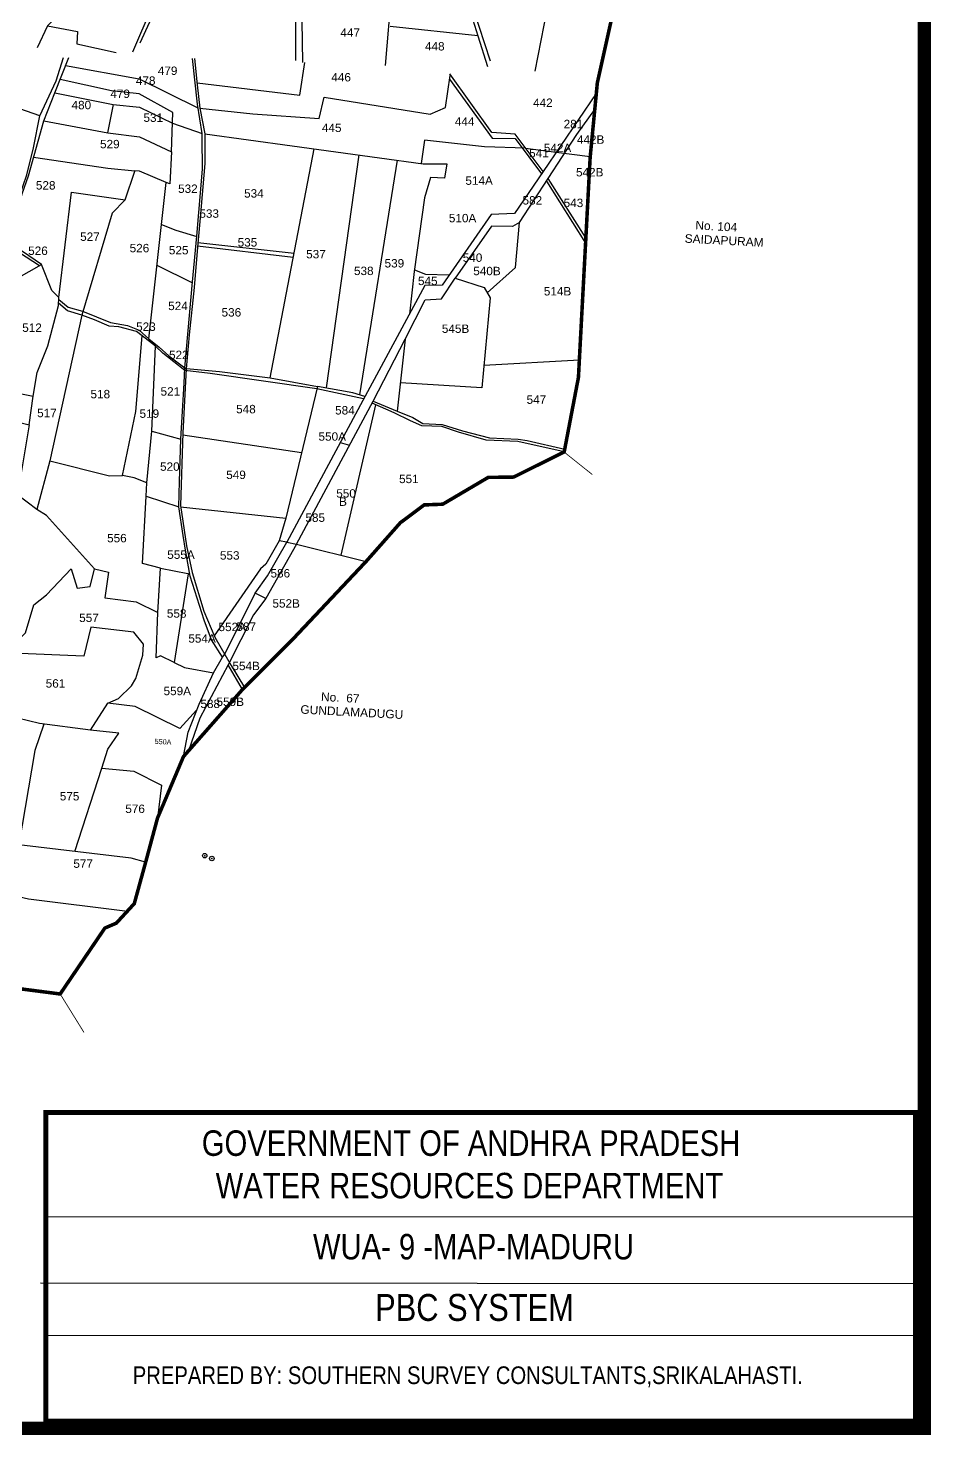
# Model space of a CAD drawing. Header units: inches. Extents: x 194782 to 246112, y 1600383 to 1614216.
# Drawn here: x 202056 to 204096, y 1603393 to 1606574 of the extents above; entities that cross this region are included whole.
import ezdxf

# ---------------------------------------------------------------- set-up
doc = ezdxf.new("R2010")
doc.units = ezdxf.units.IN
doc.header["$LTSCALE"] = 15
doc.header["$MEASUREMENT"] = 0
doc.header["$PDMODE"] = 32
doc.header["$PDSIZE"] = 10
doc.linetypes.add('ACAD_ISO02W100', pattern=[15, 12, -3])
for name, color, linetype in [('FRAME 025', 7, 'Continuous'), ('PAPER SIZE', 5, 'Continuous'), ('PLOTS', 7, 'Continuous'), ('PLOTS NO', 7, 'Continuous'), ('TEXT', 1, 'Continuous'), ('text2', 7, 'Continuous'), ('TITLEBLOCK', 7, 'Continuous'), ('VILLAGE BOUNDAY', 5, 'Continuous'), ('VILLAGE BOUNDRY', 5, 'Continuous')]:
    doc.layers.add(name, color=color, linetype=linetype)
doc.styles.add('ARIALN', font='ARIALN.TTF')
doc.styles.get("Standard").update_dxf_attribs({"font": 'arial.ttf'})

msp = doc.modelspace()

# ---------------------------------------------------------------- linework, layer by layer
at = {"layer": 'FRAME 025', "lineweight": -3, "elevation": 13.1}
for points in [[(202095, 1603886.4), (204068.6, 1603885.4)], [(202083.6, 1603736.1), (204057.2, 1603735.1)], [(202092.4, 1603618.2), (204068.6, 1603617.2)]]:
    msp.add_lwpolyline(points, dxfattribs=at)
at = {"layer": 'PAPER SIZE', "color": 5, "const_width": 11.6, "elevation": 5.2}
msp.add_lwpolyline([(202095.8, 1604121.4), (204061.3, 1604121.4), (204061.3, 1603423), (202095.8, 1603423)], close=True, dxfattribs=at)
at = {"layer": 'PLOTS'}
for points in [[(203100.4, 1606498.8), (203049.8, 1606657), (203036.8, 1606709.4), (203033.6, 1606754), (203028.3, 1606829.1), (203008.6, 1606929.4), (203000.7, 1606997.8), (202968.5, 1607076.7), (202909.8, 1607180.3), (202809.5, 1607364.6)], [(202802.9, 1607172.9), (202788.4, 1606978.4), (202687.2, 1606983.7), (202679.3, 1606912.1), (202675.9, 1606797.8), (202672.2, 1606731.4), (202675.8, 1606496)], [(201723.7, 1606911.5), (201818.2, 1606940.1), (201920.3, 1606982.1), (201995, 1607008.8), (202053.8, 1607035.7), (202077.6, 1607036.8), (202141.7, 1607058.2), (202204.9, 1607087.9), (202267.8, 1607106.2), (202390.7, 1607141.4), (202509.8, 1607134.3), (202611.2, 1607115.4), (202637.6, 1607035.8), (202670.2, 1606907.2), (202663, 1606796.5), (202666.8, 1606742.7), (202660.7, 1606743), (202660, 1606501)], [(202554.3, 1607126), (202503.5, 1607054.2), (202469, 1606940.5), (202437.4, 1606842.9), (202403, 1606763.3), (202377.8, 1606699.4), (202347.6, 1606625.2), (202308.2, 1606539.9)], [(202184.9, 1607072), (202157.8, 1606783.9), (202091.6, 1606790.1), (202079.7, 1606674.5), (202153.3, 1606663.3), (202136.8, 1606616.5), (202099.6, 1606579.1), (202167.2, 1606566.2), (202166.1, 1606538.2), (202254.6, 1606518.8)], [(202863.4, 1606489), (202877.6, 1606659.1), (202876.3, 1606671.4), (202884.3, 1606735.6), (202897.9, 1606855.2), (202906.4, 1606970.4), (202788.4, 1606978.4)], [(202397.1, 1606766), (202335.1, 1606621.2), (202291.7, 1606519.7)], [(203033.9, 1606750.4), (203248.4, 1606719.8), (203200.6, 1606476.5)], [(203042.2, 1606653.9), (203072.4, 1606556.1), (202874, 1606577.7)], [(202099.6, 1606579.1), (202075.9, 1606529.2)], [(203072.4, 1606556.1), (203093.9, 1606486.7)], [(201820.1, 1605191.6), (201853.6, 1605339.1), (201873.5, 1605370.7), (201886, 1605485.4), (201903.6, 1605534.8), (201909.2, 1605546.6), (201917.7, 1605592.2), (201938.2, 1605718), (201950.2, 1605792.4), (201953.6, 1605818.3), (201956.3, 1605856.8), (201960.5, 1605943.1), (201964, 1606016.6), (202000.9, 1606066.4), (202016.8, 1606096.2), (202042.6, 1606198.9), (202056.4, 1606239.6), (202091.2, 1606363.9), (202116.2, 1606427.4), (202147.6, 1606507.3)], [(201925.5, 1605665.5), (201934.8, 1605728.5), (201948.9, 1605819.1), (201955.5, 1605914.2), (201957.9, 1606001.3), (201958.9, 1606020), (202001.7, 1606076.8), (202011.4, 1606097), (202035.2, 1606191), (202044.6, 1606218.1), (202053.1, 1606242.3), (202067.7, 1606302.8), (202082.2, 1606375.3), (202118.8, 1606455), (202135.6, 1606507.8)], [(202495.4, 1605151.1), (202470, 1605190.5), (202453.5, 1605235.2), (202422, 1605334.7), (202411.3, 1605393.5), (202406.3, 1605426.3), (202396.6, 1605490.9), (202398, 1605548.8), (202400.9, 1605644.3), (202408.8, 1605771.2), (202410.1, 1605805.9), (202427.4, 1606000), (202436.9, 1606103), (202450.1, 1606254.7), (202449.4, 1606324.9), (202449.3, 1606335.5), (202438.3, 1606401.9), (202427.1, 1606505.3)], [(202431.6, 1606505.1), (202438.2, 1606445.5), (202444.1, 1606393), (202454.9, 1606334.6), (202455.3, 1606267.6), (202444.6, 1606144.9), (202438.7, 1606078.3), (202431.3, 1605987.4), (202419.6, 1605880.6), (202413.3, 1605803.5)], [(202437.7, 1606450.5), (202670, 1606421.9), (202681.1, 1606495.8)], [(202140.5, 1606489.2), (202306.6, 1606459.4), (202439.7, 1606393.5)], [(202444.1, 1606393), (202563.4, 1606379.9), (202713.3, 1606369.2), (202725.1, 1606417.6), (202964.4, 1606379), (202998.9, 1606394.7), (203009.3, 1606466.8)], [(203219.9, 1606249.8), (203156.2, 1606334.1), (203103.8, 1606338.1), (203009.2, 1606470.2)], [(202379.8, 1606294.3), (202382.5, 1606383.1), (202306.9, 1606425.4), (202244.3, 1606431.8), (202128.2, 1606457.9)], [(203008.1, 1606458.2), (203104.6, 1606325.2), (203156.5, 1606324), (203216, 1606244)], [(202082.2, 1606375.3), (201943.9, 1606424.1)], [(202116.2, 1606427.4), (202248.2, 1606400.8), (202235.4, 1606337.4)], [(202248.2, 1606400.8), (202307.4, 1606394.8), (202381.8, 1606359.2)], [(203339.9, 1606426.3), (203219.9, 1606249.8), (203155, 1606154.3), (203102.3, 1606152.6), (202991.2, 1605992.3), (202952.1, 1605991.6), (202812.3, 1605732.1), (202640.2, 1605411.3)], [(203166.5, 1606134.5), (203296.2, 1606333.5), (203336.3, 1606389.5)], [(202091.2, 1606363.9), (202235.7, 1606337.4), (202307.6, 1606328), (202379.8, 1606294.3), (202375.9, 1606221.6), (202367.9, 1606225.1), (202307.4, 1606250.3), (202297.3, 1606250.8)], [(202381.8, 1606359.2), (202449.3, 1606335.5)], [(202454.9, 1606334.6), (202948.9, 1606267), (203001.8, 1606266.6), (202997.1, 1606234.5), (202965.4, 1606236.2), (202951.3, 1606189.7), (202928.2, 1606023.8), (202917.5, 1605927.3)], [(203180.1, 1606302.4), (203087.2, 1606305.5), (202951.4, 1606320.4), (202944.2, 1606267.6)], [(203180.1, 1606302.4), (203249.5, 1606293.4), (203326.2, 1606283.4)], [(202125.1, 1605964.6), (202154, 1606202.8), (202275.1, 1606185.7), (202297.3, 1606250.7), (202235.6, 1606256.3), (202068.1, 1606281.4)], [(202602.5, 1605782.8), (202701.9, 1606300.8)], [(202802.9, 1606287), (202729.1, 1605760.1)], [(202805.8, 1605744.3), (202890.4, 1606275)], [(202328.5, 1605870.9), (202367.9, 1606225.1)], [(203227.2, 1606227.6), (203315.6, 1606087.4)], [(203316.3, 1606099.8), (203231.4, 1606234)], [(202275.1, 1606185.7), (202246, 1606155.6), (202177.3, 1605924.9), (202144.8, 1605934.6), (202124.5, 1605951.7)], [(202357.2, 1606129.4), (202389.8, 1606116.6), (202436.8, 1606102.6)], [(203093.3, 1605975.5), (203156.9, 1606032.2), (203166.5, 1606134.5), (203150.5, 1606125), (203102.9, 1606126.2), (203021.2, 1606008.5)], [(201964, 1606016.6), (201997.5, 1605988.8), (202085.8, 1606039.2), (202043.4, 1606068.4), (202016.8, 1606096.2)], [(202015, 1606092.8), (202036.2, 1606066.7), (202081.6, 1606036.8)], [(202654.7, 1606055), (202438.9, 1606080.8)], [(202439.7, 1606089), (202656.7, 1606065.1)], [(202001.7, 1605758.6), (202041.2, 1605747.1), (202067.4, 1605741.6), (202076.4, 1605795.3), (202100.1, 1605855.1), (202124.2, 1605946.9), (202125.1, 1605964.6), (202109.5, 1605980.6), (202085.8, 1606039.2)], [(202347, 1606037.5), (202427.2, 1605998.1)], [(202928.7, 1606027.2), (202953.6, 1606017.6), (203007.3, 1606015.7)], [(202908.1, 1605870.7), (202953.4, 1605959.3), (202990.3, 1605961.4), (203021.2, 1606008.5), (203086.6, 1605987.4), (203100, 1605963.7), (203080.8, 1605760.1), (202897.2, 1605771.4)], [(202124.9, 1605960.3), (202146.6, 1605943.1), (202178.8, 1605933.8), (202241.7, 1605908.3), (202280.3, 1605901.6), (202307, 1605890.8), (202328.5, 1605870.9), (202352.2, 1605852.6), (202373.6, 1605833.1), (202413.3, 1605803.5), (202405.7, 1605658.6), (202399.9, 1605494.1), (202413.6, 1605402.9), (202426.5, 1605342.7), (202452.6, 1605255.5), (202477.5, 1605196.8), (202514.9, 1605132.7), (202544.9, 1605083)], [(202177.3, 1605924.9), (202105, 1605595), (202075.2, 1605485.5), (202032, 1605518.4), (201983, 1605569.8), (201917.7, 1605592.2)], [(202105, 1605595), (202239.4, 1605561.2), (202269.2, 1605562.2), (202299.5, 1605706.9), (202313.5, 1605877.8), (202300.8, 1605888), (202261, 1605898.4), (202239.2, 1605899.6), (202205.8, 1605914.2), (202177.3, 1605924.9)], [(202409.9, 1605799.6), (202360.2, 1605838.6), (202343.9, 1605854.5), (202313.5, 1605877.8)], [(202835.4, 1605729.9), (202908.1, 1605870.7), (202890.1, 1605707.6)], [(202324.2, 1605545.4), (202335.3, 1605662.4), (202343.9, 1605854.5)], [(202814.1, 1605735.5), (202708.6, 1605758.3), (202467.2, 1605792.8), (202409.9, 1605799.6)], [(202413.4, 1605804.3), (202488, 1605797.5), (202602.5, 1605782.8), (202709.9, 1605763.5)], [(203085.7, 1605812), (203301.6, 1605823.5)], [(202816.9, 1605740.8), (202789.9, 1605749.3), (202709.9, 1605763.5), (202638, 1605465.5)], [(202058.1, 1605676.9), (202067.4, 1605741.6)], [(202662.4, 1605406.9), (202835.4, 1605729.9), (202890.1, 1605707.6), (202925.4, 1605693.2), (202948.1, 1605679.7), (202991.3, 1605677.4), (203037.1, 1605663), (203098.7, 1605647.6), (203163.4, 1605644.1), (203183.4, 1605641), (203268.5, 1605622)], [(201938.2, 1605718), (201997.9, 1605691.8), (202058.1, 1605676.9), (202032, 1605518.4)], [(202763.4, 1605381.7), (202841.8, 1605722)], [(203266.9, 1605615.4), (203162.4, 1605638.9), (203090.9, 1605642.2), (203028.6, 1605659.8), (202990.8, 1605672.8), (202945.4, 1605674.4), (202920, 1605685.6), (202883.1, 1605704), (202833.2, 1605725.7)], [(202335.3, 1605662.4), (202400.9, 1605644.3)], [(202405.5, 1605653.8), (202673.9, 1605614.5)], [(202761.3, 1605637.1), (202782.4, 1605630.9)], [(202354.6, 1605352.4), (202314.3, 1605362.8), (202322.6, 1605515.4), (202324.2, 1605545.4), (202295.7, 1605556.6), (202269.2, 1605562.2)], [(202322.6, 1605515.4), (202396.6, 1605490.9)], [(202020.8, 1605177.6), (202049.9, 1605206.2), (202068.6, 1605269.6), (202097.5, 1605292.1), (202152.8, 1605351.2), (202166.4, 1605307.2), (202195.8, 1605311.2), (202205.6, 1605351.3), (202097.1, 1605472), (202075.2, 1605485.5)], [(202400.3, 1605491.4), (202638, 1605465.5), (202623.5, 1605414.6), (202592.9, 1605361.8), (202581.2, 1605351.4), (202476.3, 1605199.7)], [(202500.3, 1605157.7), (202569.2, 1605295.9), (202596.5, 1605335.5), (202640.2, 1605411.3), (202623.5, 1605414.6)], [(202640.2, 1605411.3), (202662.4, 1605406.9), (202592.8, 1605284.3), (202569.2, 1605295.9)], [(202662.4, 1605406.9), (202819.6, 1605367.7)], [(202205.6, 1605351.3), (202237.1, 1605343.6), (202229.2, 1605285.8), (202299.9, 1605276.2), (202349.3, 1605252.4), (202354.6, 1605352.4), (202416.7, 1605340.2), (202421.1, 1605339.3)], [(202417.8, 1605340), (202386.1, 1605139.5), (202355.1, 1605154.6), (202345.4, 1605150), (202349.3, 1605252.4)], [(202592.8, 1605284.3), (202565.3, 1605246.7), (202507.9, 1605134)], [(202196.5, 1604986), (202236, 1605047.4), (202259.7, 1605057.5), (202289.1, 1605086.3), (202299.1, 1605103), (202315, 1605155.8), (202316.4, 1605180.5), (202294.9, 1605208.2), (202197.7, 1605218.8), (202181.7, 1605153.8), (202019.9, 1605160.6), (202006.8, 1605019.1)], [(202386.1, 1605139.5), (202409.2, 1605128.1), (202474.9, 1605115.5), (202495.4, 1605151.1), (202500.3, 1605157.7)], [(202507.9, 1605134), (202443.5, 1605013), (202417.9, 1604939.1)], [(202540.2, 1605078.1), (202507.9, 1605134)], [(202406.9, 1604926.5), (202417.3, 1604982), (202442, 1605045.1), (202474.9, 1605115.5)], [(202436.6, 1605031.4), (202398.5, 1604990.3), (202297.8, 1605039.4), (202236, 1605047.4)], [(202161.5, 1604711.8), (202222.3, 1604900.6), (202236.1, 1604943.5), (202260.9, 1604979.6), (202196.5, 1604986), (202081.4, 1605001.2), (202006.8, 1605019.1), (201979.1, 1605025.7)], [(202091.1, 1604999.9), (202071.2, 1604940.2), (202034.7, 1604727)], [(202222.3, 1604900.6), (202294.6, 1604893.2), (202357.1, 1604861.7), (202348.2, 1604787.3)], [(202321.4, 1604687.6), (202288.3, 1604696.5), (202034.7, 1604727), (202014.8, 1604614.6)], [(201829.5, 1604635.5), (202014.8, 1604614.6), (202056.6, 1604604.7), (202280.3, 1604577.1)]]:
    msp.add_lwpolyline(points, dxfattribs=at)
at = {"layer": 'text2', "color": 5, "const_width": 30}
msp.add_lwpolyline([(194853.2, 1613707.6), (204080.9, 1613707.6), (204080.9, 1603407.5), (194853.2, 1603407.5)], close=True, dxfattribs=at)
at = {"layer": 'text2', "color": 2, "linetype": 'Continuous'}
msp.add_point((202455, 1604702.3), dxfattribs=at)
at = {"layer": 'text2', "color": 3}
msp.add_point((202471, 1604696, 139), dxfattribs=at)
at = {"layer": 'VILLAGE BOUNDAY', "linetype": 'ACAD_ISO02W100', "ltscale": 0.2}
msp.add_lwpolyline([(203375.4, 1606599.8, 8, 8, 0), (203342.2, 1606450.1, 8, 8, 0), (203325.9, 1606280.9, 8, 8, 0), (203316.8, 1606109.2, 8, 8, 0), (203301.9, 1605830, 8, 8, 0), (203299.5, 1605784.1, 8, 8, 0), (203267.3, 1605615.5, 8, 8, 0), (203153.1, 1605558.6, 8, 8, 0), (203095.5, 1605557.8, 8, 8, 0), (202992.8, 1605497.2, 8, 8, 0), (202950.9, 1605495.6, 8, 8, 0), (202897, 1605455.3, 8, 8, 0), (202819.6, 1605367.7, 8, 8, 0), (202660.4, 1605198.7, 8, 8, 0), (202542.1, 1605080.3, 8, 8, 0), (202406.9, 1604926.5, 8, 8, 0), (202348.2, 1604787.3, 8, 8, 0), (202320.4, 1604683.9, 8, 8, 0), (202295.7, 1604593.9, 8, 8, 0), (202255.2, 1604549.8, 8, 8, 0), (202229.2, 1604538.6, 8, 8, 0), (202128.2, 1604389.6, 8, 8, 0), (202006.8, 1604405.3, 8, 8, 0)], format="xyseb", dxfattribs=at)
at = {"layer": 'VILLAGE BOUNDRY', "const_width": 1.93}
for points in [[(203266.9, 1605615.4), (203330.9, 1605564.2)], [(202128.2, 1604389.6), (202182.1, 1604302.5)]]:
    msp.add_lwpolyline(points, dxfattribs=at)

# ---------------------------------------------------------------- texts
at = {"layer": 'PLOTS NO'}
for s, p in [('447', (202761.5, 1606554.2)), ('448', (202952.7, 1606523.3)), ('478', (202299.3, 1606445.6)), ('479', (202348.9, 1606468)), ('446', (202741, 1606453.3)), ('479', (202241.6, 1606415.9)), ('480', (202153.9, 1606390.4)), ('442', (203197, 1606395.7)), ('531', (202316.5, 1606361.8)), ('444', (203020.2, 1606353.2)), ('281', (203266.1, 1606347.5)), ('445', (202719.7, 1606338.9)), ('529', (202218.3, 1606302.1)), ('542A', (203221.3, 1606293.4)), ('442B', (203296.1, 1606312.3)), ('541', (203188.1, 1606281.5)), ('514A', (203044, 1606219.5)), ('542B', (203294, 1606238.5)), ('528', (202073.4, 1606208.8)), ('532', (202394.7, 1606201.2)), ('534', (202543.9, 1606190.6)), ('582', (203173.2, 1606174.9)), ('543', (203266, 1606169.1)), ('533', (202442.8, 1606145)), ('510A', (203006.7, 1606134.7)), ('527', (202173.4, 1606092.7)), ('526', (202055.9, 1606060.9)), ('526', (202285.2, 1606066.9)), ('525', (202373.9, 1606062.2)), ('535', (202529.3, 1606079.9)), ('537', (202684.2, 1606053.2)), ('539', (202861.4, 1606032.6)), ('540', (203038, 1606045.3)), ('538', (202792.2, 1606015.4)), ('540B', (203061.8, 1606015.1)), ('545', (202936.8, 1605992.7)), ('514B', (203221.3, 1605969.3)), ('524', (202372.3, 1605936.2)), ('536', (202493, 1605921.6)), ('512', (202042.5, 1605886.9)), ('523', (202299.9, 1605889.2)), ('545B', (202990.8, 1605884.6)), ('522', (202374.2, 1605825.4)), ('521', (202355.1, 1605742.7)), ('518', (202196.8, 1605736.7)), ('547', (203182.3, 1605724.2)), ('517', (202076.2, 1605694)), ('519', (202307.6, 1605692.6)), ('548', (202525.9, 1605702.8)), ('584', (202749.6, 1605700.1)), ('550A', (202712.1, 1605640.8)), ('520', (202353.9, 1605572.8)), ('549', (202503.5, 1605554.2)), ('551', (202894.1, 1605544.9)), ('550', (202752.2, 1605512.1)), (' B', (202751.2, 1605493.5)), ('585', (202682.5, 1605457.2)), ('556', (202234.3, 1605411)), ('555A', (202370.2, 1605373.6)), ('553', (202489.3, 1605371.9)), ('586', (202603.6, 1605331.5)), ('558', (202369.4, 1605240.6)), ('552B', (202608, 1605263.3)), ('557', (202171.2, 1605230.8)), ('552A', (202486.1, 1605210.2)), ('587', (202526.7, 1605210.8)), ('554A', (202417.9, 1605184.1)), ('554B', (202517.5, 1605122)), ('561', (202095.5, 1605082.4)), ('559A', (202361.9, 1605065.3)), ('588', (202445.2, 1605036.3)), ('559B', (202481.6, 1605040.9)), ('575', (202127.4, 1604827.3)), ('576', (202275.4, 1604798.9)), ('577', (202158, 1604674.9))]:
    msp.add_text(s, height=19, dxfattribs=at).set_placement(p)
msp.add_text('550A', height=11.6, rotation=356.9552, dxfattribs=at).set_placement((202341.6, 1604955.2))
at = {"layer": 'TEXT'}
for s, height, p in [('   No. 104', 19.34, (203540.8, 1606119.9)), ('SAIDAPURAM', 19.34, (203539.1, 1606088.8)), ('      No.  67', 19.341, (202672.3, 1605054.8)), ('GUNDLAMADUGU', 19.341, (202670.7, 1605023.8))]:
    msp.add_text(s, height=height, rotation=356.9552, dxfattribs=at).set_placement(p)
at = {"layer": 'TITLEBLOCK', "extrusion": (0.000201441, 0.004807, 0.999988), "attachment_point": 1, "text_direction": (1, -1e-06, -0.000201), "style": 'ARIALN'}
for s, insert, char_height, width in [('\\pi32.82845;GOVERNMENT OF ANDHRA PRADESH  \\P\\pi64.16269;WATER RESOURCES DEPARTMENT      ', (202415.5, 1604081.1, -2.5), 57.6, 1273.45), ('\\pi347.82558;WUA- 9 -MAP-MADURU', (202351.8, 1603846.9, -3.3), 57.6, 1414.944), ('\\pi488.23423;PBC SYSTEM', (202351.8, 1603711.1, -3.3), 60.82, 1414.944), ('PREPARED BY: SOUTHERN SURVEY CONSULTANTS,SRIKALAHASTI.', (202292.3, 1603547.4, -0.9), 39.917, 1733.561)]:
    msp.add_mtext(s, dxfattribs=dict(at, insert=insert, char_height=char_height, width=width))

doc.saveas('drawing.dxf')
